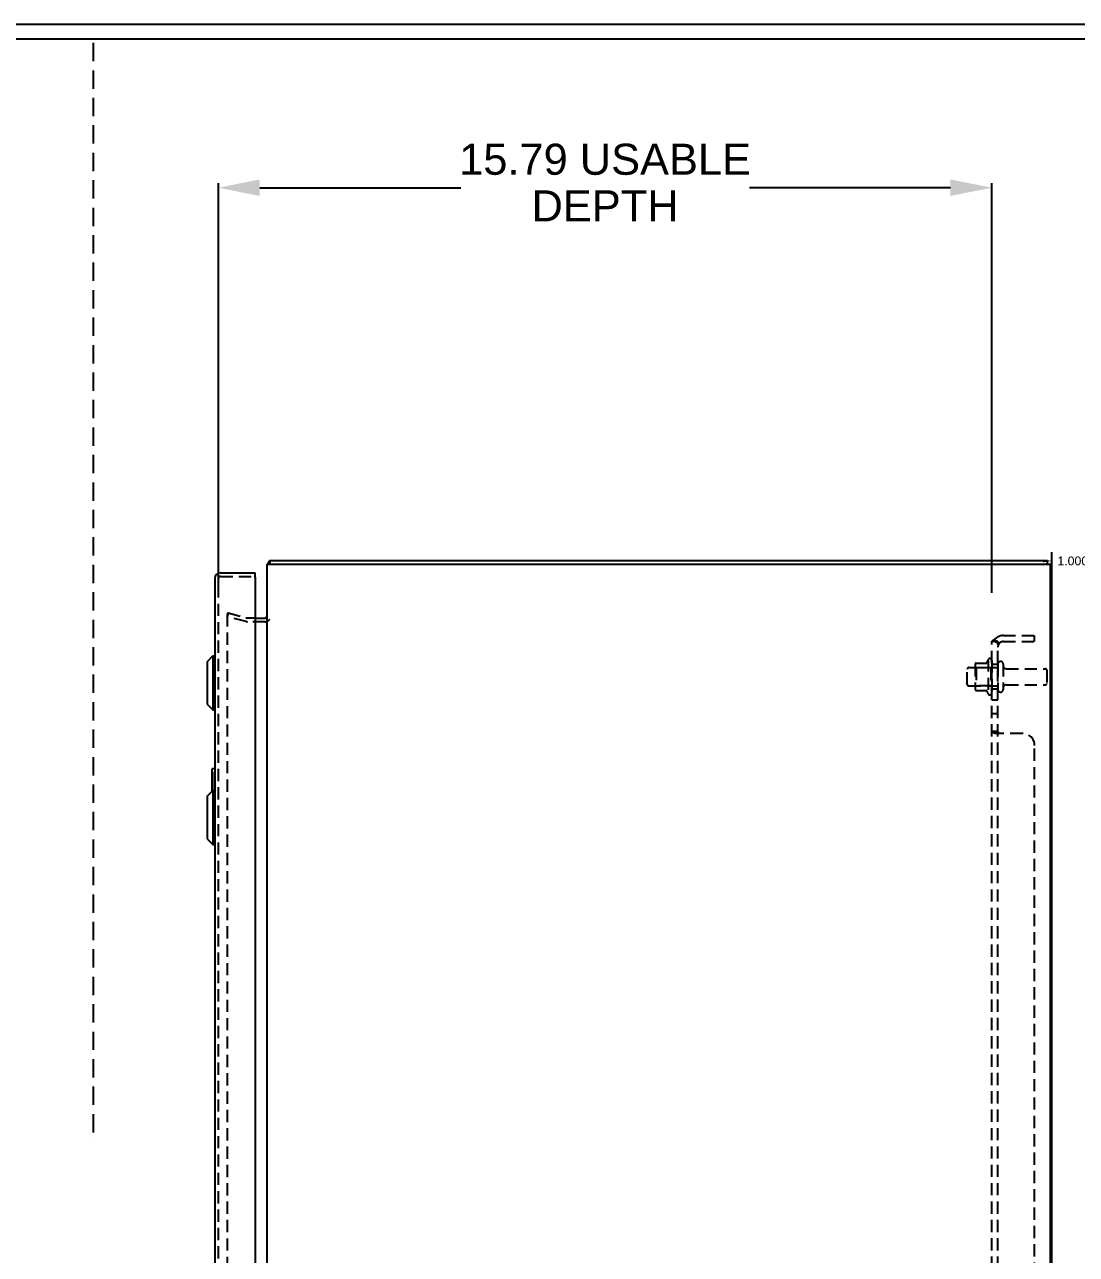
# Model space of a CAD drawing. Header units: inches. Extents: x 0 to 102, y 0 to 66.
# Drawn here: x 49.9 to 71.38, y 40.58 to 65.71 of the extents above; entities that cross this region are included whole.
import ezdxf
from ezdxf.enums import TextEntityAlignment as Align

# ---------------------------------------------------------------- set-up
doc = ezdxf.new("R2010")
doc.units = ezdxf.units.IN
doc.header["$MEASUREMENT"] = 0
doc.linetypes.add('HIDDEN', pattern=[0.375, 0.25, -0.125])
doc.linetypes.add('HIDDEN2', pattern=[0.1875, 0.125, -0.0625])
for name, color, linetype in [('DEFAULT_2', 8, 'HIDDEN'), ('DIMENSIONS', 7, 'Continuous'), ('DOOR_ASSEMBLY', 7, 'Continuous'), ('SUBPANEL', 7, 'Continuous')]:
    doc.layers.add(name, color=color, linetype=linetype)
doc.layers.add('MidPoint', color=210, linetype='HIDDEN2', plot=False)
doc.styles.add('Fields', font='simplex.shx', dxfattribs={"height": 0.185})
doc.styles.get("Standard").update_dxf_attribs({"font": 'arial.ttf'})
doc.dimstyles.new('DIMSTYLE_1', dxfattribs={"dimtxt": 0.634328, "dimasz": 0.845771, "dimexe": 0.09, "dimexo": 0.07, "dimgap": 0.0375, "dimtad": 0, "dimtih": 1, "dimtoh": 1, "dimzin": 4, "dimdsep": 46, "dimtxsty": 'Standard', "dimblk": '_FILLED', "dimblk1": '_FILLED', "dimblk2": '_FILLED', "dimcen": 0.09, "dimadec": 3, "dimazin": 1, "dimtfac": 1, "dimtdec": 3, "dimtofl": 0, "dimtmove": 0, "dimatfit": 3, "dimldrblk": '_FILLED', "dimfxl": 1, "dimtolj": 1, "dimtzin": 4, "dimarcsym": 0})
doc.dimstyles.get("Standard").update_dxf_attribs({"dimtxt": 0.18, "dimasz": 0.18, "dimexe": 0.18, "dimexo": 0.0625, "dimgap": 0.09, "dimtad": 0, "dimtih": 1, "dimtoh": 1, "dimdec": 4, "dimzin": 0, "dimdsep": 46, "dimtxsty": 'Standard', "dimcen": 0.09, "dimadec": 0, "dimazin": 0, "dimtfac": 1, "dimtdec": 4, "dimtofl": 0, "dimtmove": 0, "dimatfit": 3, "dimfxl": 1, "dimtolj": 1, "dimtzin": 0, "dimarcsym": 0})

# ---------------------------------------------------------------- blocks, each defined once
blk = doc.blocks.new('RG_Master_Ver_4_2_2')
at = {"color": 3}
blk.add_line((34.0276, 21.856), (0.25, 21.856), dxfattribs=at)
blk.add_lwpolyline([(0, -0.044), (34.25, -0.044), (34.25, 21.956), (0, 21.956)], close=True, dxfattribs=at)
at = {"layer": 'MidPoint'}
blk.add_line((17.1412, 21.831), (17.1412, 14.331), dxfattribs=at)
at = {"style": 'Fields'}
for tag, p in [('DESCRIPTION_3', (13.1158, 1.307)), ('DRN_3', (15.4724, 1.307)), ('CHK_3', (16.5293, 1.307)), ('APP_3', (17.5522, 1.307)), ('DATE_3', (18.8294, 1.307)), ('DRAWING_DESC', (32.2295, 1.2455)), ('CUSTOMER', (28.9966, 1.2135)), ('DESCRIPTION_2', (13.1158, 0.9513)), ('DRN_2', (15.4724, 0.9513)), ('CHK_2', (16.5293, 0.9513)), ('APP_2', (17.5522, 0.9513)), ('DATE_2', (18.8294, 0.9513)), ('SIZE', (30.7145, 0.8944)), ('DRAWING_#', (32.125, 0.8944)), ('REV', (33.5429, 0.8944)), ('DESCRIPTION_1', (13.1158, 0.5956)), ('DRN_1', (15.4724, 0.5956)), ('CHK_1', (16.5293, 0.5956)), ('APP_1', (17.5522, 0.5956)), ('DATE_1', (18.8294, 0.5956)), ('PROJECT_#', (28.9813, 0.5809)), ('DRN_BY', (30.875, 0.5245)), ('CHK_BY', (31.7615, 0.5245)), ('APP_BY', (32.75, 0.5245)), ('SCALE', (33.6518, 0.5245)), ('PROJECT_NAME', (29.021, 0.1759)), ('SHEETNUM', (32.7527, 0.1759)), ('TTL_SHTS', (33.5471, 0.1759))]:
    blk.add_attdef(tag, text='', height=0.125, dxfattribs=at).set_placement(p, align=Align.CENTER)
at = {"style": 'Fields', "flags": 9}
blk.add_attdef('WD_TB', (9.9529, 0.1939), '', height=0.0638, dxfattribs=at)
blk = doc.blocks.new('*D15')
at = {"color": 0, "lineweight": -2, "transparency": 16777216}
for p, q in [((70.875, 18.8125), (70.875, 54.93)), ((71.875, 18.8125), (71.875, 54.93)), ((70.695, 54.75), (70.515, 54.75)), ((72.055, 54.75), (72.235, 54.75))]:
    blk.add_line(p, q, dxfattribs=at)
at = {"color": 0, "transparency": 16777216}
for points in [[(70.695, 54.78), (70.695, 54.72), (70.875, 54.75)], [(72.055, 54.78), (72.055, 54.72), (71.875, 54.75)]]:
    blk.add_solid(points, dxfattribs=at)
at = {"layer": 'Defpoints', "color": 0, "transparency": 16777216}
for p in [(70.875, 54.75), (70.875, 18.75), (71.875, 18.75)]:
    blk.add_point(p, dxfattribs=at)
at = {"color": 0, "transparency": 16777216, "insert": (71.375, 54.75), "char_height": 0.18, "attachment_point": 5}
blk.add_mtext('\\A1;1.0000', dxfattribs=at)
blk = doc.blocks.new('_FILLED')
at = {"color": 0, "linetype": 'ByBlock'}
blk.add_solid([(0, 0), (-1, 0.2), (-1, -0.2)], dxfattribs=at)
blk = doc.blocks.new('*D17')
at = {"layer": 'Defpoints', "color": 0, "linetype": 'Continuous', "transparency": 16777216}
for p in [(53.857, 62.375), (53.857, 54.031), (69.65, 54.031)]:
    blk.add_point(p, dxfattribs=at)
at = {"layer": 'DIMENSIONS', "color": 0, "linetype": 'Continuous', "lineweight": -2, "transparency": 16777216}
for p, q in [((53.857, 54.101), (53.857, 62.465)), ((54.703, 62.375), (58.808, 62.375)), ((68.805, 62.375), (64.7, 62.375)), ((69.65, 54.101), (69.65, 62.465))]:
    blk.add_line(p, q, dxfattribs=at)
at = {"layer": 'DIMENSIONS', "color": 0, "linetype": 'Continuous', "lineweight": -2, "transparency": 16777216, "xscale": 0.8457711443000001, "yscale": 0.8457711443000001, "zscale": 0.8457711443000001, "rotation": 180}
blk.add_blockref('_FILLED', (53.857, 62.375), dxfattribs=at)
at = {"layer": 'DIMENSIONS', "color": 0, "linetype": 'Continuous', "lineweight": -2, "transparency": 16777216, "xscale": 0.8457711443000001, "yscale": 0.8457711443000001, "zscale": 0.8457711443000001}
blk.add_blockref('_FILLED', (69.65, 62.375), dxfattribs=at)
at = {"layer": 'DIMENSIONS', "color": 0, "linetype": 'Continuous', "transparency": 16777216, "insert": (61.754, 63.274), "char_height": 0.63433, "width": 5.95184, "attachment_point": 2, "line_spacing_factor": 0.9}
blk.add_mtext('\\A1;15.79 USABLE\\PDEPTH', dxfattribs=at)

msp = doc.modelspace()

# ---------------------------------------------------------------- linework, layer by layer
at = {"color": 3, "linetype": 'Continuous'}
for p, q in [((54.85048, 18.83386), (54.85048, 54.68386)), ((54.85048, 54.68386), (70.85048, 54.68386)), ((54.91348, 54.75886), (70.78748, 54.75886)), ((70.85048, 18.83386), (70.85048, 54.68386)), ((54.60748, 53.58386), (54.80848, 53.58386))]:
    msp.add_line(p, q, dxfattribs=at)
at = {"color": 7, "linetype": 'Continuous'}
for p, q in [((54.91348, 54.68386), (54.91348, 54.75886)), ((70.78748, 54.68386), (70.78748, 54.75886))]:
    msp.add_line(p, q, dxfattribs=at)
at = {"color": 3, "linetype": 'Continuous'}
for points in [[(54.88835, 54.72804), (54.88988, 54.72959), (54.89135, 54.73137), (54.89278, 54.73336), (54.89415, 54.73551), (54.89549, 54.73777), (54.89678, 54.74009), (54.89924, 54.74467)], [(54.89924, 54.74467), (54.90044, 54.74686), (54.90163, 54.74892), (54.90278, 54.75079), (54.90397, 54.75253), (54.90525, 54.75419), (54.90657, 54.75563), (54.90786, 54.75677), (54.90913, 54.75763), (54.91034, 54.75823), (54.91149, 54.75861), (54.91254, 54.7588), (54.91348, 54.75886)]]:
    msp.add_lwpolyline(points, dxfattribs=at)
for centre, radius, start, end in [((54.96748, 54.64186), 0.117, 132.556918, 158.957349), ((54.80848, 53.62586), 0.042, 270, 0)]:
    msp.add_arc(centre, radius, start, end, dxfattribs=at)
at = {"layer": 'DEFAULT_2', "color": 8, "linetype": 'HIDDEN'}
for p, q in [((54.05726, 53.68817), (54.03785, 53.61572)), ((54.03795, 53.66318), (54.03785, 53.66115)), ((54.03785, 53.66115), (54.03785, 19.85656)), ((54.42396, 53.51226), (54.03785, 53.61572)), ((54.05717, 53.68115), (54.0561, 53.68112)), ((54.05726, 53.68817), (54.44337, 53.58471)), ((54.60748, 53.58386), (54.44984, 53.58386)), ((54.80848, 53.50886), (54.44984, 53.50886)), ((69.15048, 52.22636), (69.15048, 52.54136)), ((69.18048, 52.57136), (69.77548, 52.57136)), ((69.31448, 52.63948), (69.31448, 52.12823)), ((69.33448, 52.56736), (69.31448, 52.58736)), ((69.32502, 52.66136), (69.55266, 52.66136)), ((69.33448, 52.56736), (69.33448, 52.20036)), ((69.63048, 52.56736), (69.33448, 52.56736)), ((69.58048, 52.73969), (69.58048, 52.02802)), ((69.63048, 52.56736), (69.65048, 52.58736)), ((69.63048, 52.56736), (69.63048, 52.20036)), ((69.65048, 52.71799), (69.65048, 52.04972)), ((69.77548, 52.64136), (69.77548, 52.12636)), ((69.88548, 52.64136), (69.88548, 52.12636)), ((69.94798, 52.54886), (70.74548, 52.54886)), ((70.77548, 52.51886), (70.77548, 52.24886)), ((69.18048, 52.19636), (69.77548, 52.19636)), ((69.33448, 52.20036), (69.31448, 52.18036)), ((69.32502, 52.10636), (69.55266, 52.10636)), ((69.63048, 52.20036), (69.33448, 52.20036)), ((69.63048, 52.20036), (69.65048, 52.18036)), ((69.94798, 52.21886), (70.74548, 52.21886))]:
    msp.add_line(p, q, dxfattribs=at)
for points in [[(54.0561, 53.68112), (54.05416, 53.68091), (54.05225, 53.68049), (54.05039, 53.67988), (54.0486, 53.67908), (54.04689, 53.67809), (54.0453, 53.67694), (54.04382, 53.67562), (54.04248, 53.67415), (54.04129, 53.67255), (54.04026, 53.67083), (54.0394, 53.66902), (54.03873, 53.66712), (54.03824, 53.66517), (54.03795, 53.66318)], [(54.0619, 53.68054), (54.05998, 53.68094), (54.05805, 53.68113), (54.05717, 53.68115)]]:
    msp.add_lwpolyline(points, dxfattribs=at)
for centre, radius, start, end in [((54.44984, 53.60886), 0.025, 255, 270), ((54.80848, 53.62586), 0.117, 270, 326.900175), ((54.44984, 53.60886), 0.1, 255, 270), ((69.18048, 52.54136), 0.03, 90, 180), ((69.45568, 52.63948), 0.1412, 174.791949, 180), ((69.32502, 52.65136), 0.01, 90, 174.80617), ((69.53395, 52.67136), 0.01, 270, 336.032072), ((70.18066, 52.38386), 0.69774, 149.336868, 156.032072), ((69.61212, 52.71799), 0.03836, 0, 145.550335), ((69.83048, 52.64136), 0.055, 0, 180), ((69.94798, 52.61136), 0.0625, 180, 270), ((70.74548, 52.51886), 0.03, 0, 90), ((69.18048, 52.22636), 0.03, 180, 270), ((69.45568, 52.12823), 0.1412, 180, 185.208051), ((69.32502, 52.11636), 0.01, 185.19383, 270), ((69.53395, 52.09636), 0.01, 23.967928, 90), ((70.18066, 52.38386), 0.69774, 203.967928, 210.663132), ((69.61212, 52.04972), 0.03836, 214.449665, 0), ((69.83048, 52.12636), 0.055, 180, 0), ((69.94798, 52.15636), 0.0625, 90, 180), ((70.74548, 52.24886), 0.03, 270, 0)]:
    msp.add_arc(centre, radius, start, end, dxfattribs=at)
at = {"layer": 'DOOR_ASSEMBLY', "color": 3, "linetype": 'Continuous'}
for p, q in [((53.78248, 54.39186), (53.78248, 19.12586)), ((53.89948, 54.50886), (54.60748, 54.50886)), ((54.60748, 54.41886), (54.60748, 19.09886))]:
    msp.add_line(p, q, dxfattribs=at)
at = {"layer": 'DOOR_ASSEMBLY', "color": 8, "linetype": 'HIDDEN'}
for p, q in [((53.85748, 19.12586), (53.85748, 54.39186)), ((53.89948, 54.43386), (54.59248, 54.43386))]:
    msp.add_line(p, q, dxfattribs=at)
at = {"layer": 'DOOR_ASSEMBLY', "color": 7, "linetype": 'Continuous'}
for p, q in [((54.60748, 54.43386), (54.59248, 54.43386)), ((54.60748, 54.43386), (54.60748, 54.50886)), ((53.625, 52.69193), (53.74311, 52.81004)), ((53.74311, 52.81004), (53.74311, 51.70767)), ((53.74311, 52.81004), (53.78248, 52.81004)), ((53.625, 52.69192), (53.625, 51.82579)), ((53.625, 51.82578), (53.74311, 51.70767)), ((53.74311, 51.70767), (53.78248, 51.70767)), ((53.73748, 50.50886), (53.78248, 50.50886)), ((53.72248, 50.49386), (53.72248, 50.03941)), ((53.76915, 50.40886), (53.76915, 50.06004)), ((53.625, 49.94193), (53.74311, 50.06004)), ((53.74311, 50.06004), (53.74311, 48.95768)), ((53.74311, 50.06004), (53.78248, 50.06004)), ((53.625, 49.94193), (53.625, 49.07579)), ((53.625, 49.07579), (53.74311, 48.95768)), ((53.74311, 48.95768), (53.78248, 48.95768))]:
    msp.add_line(p, q, dxfattribs=at)
msp.add_lwpolyline([(53.76748, 50.44503), (53.76796, 50.43934), (53.76837, 50.43349), (53.7687, 50.4275), (53.76895, 50.42138), (53.76909, 50.41516), (53.76915, 50.40886)], dxfattribs=at)
at = {"layer": 'DOOR_ASSEMBLY', "color": 3, "linetype": 'Continuous'}
for centre, radius, start, end in [((53.89948, 54.39186), 0.117, 90, 180), ((54.59248, 54.41886), 0.015, 0, 90)]:
    msp.add_arc(centre, radius, start, end, dxfattribs=at)
at = {"layer": 'DOOR_ASSEMBLY', "color": 8, "linetype": 'HIDDEN'}
msp.add_arc((53.89948, 54.39186), 0.042, 90, 180, dxfattribs=at)
at = {"layer": 'DOOR_ASSEMBLY', "color": 7, "linetype": 'Continuous'}
for centre, start, end in [((53.73748, 50.49386), 90, 180), ((53.76748, 50.49386), 0, 90)]:
    msp.add_arc(centre, 0.015, start, end, dxfattribs=at)
at = {"layer": 'SUBPANEL', "color": 8, "linetype": 'HIDDEN'}
for p, q in [((69.65048, 20.41511), (69.65048, 53.10261)), ((69.77548, 53.10261), (69.65048, 53.10261)), ((69.70443, 53.14115), (69.80098, 53.06175)), ((69.72608, 53.10088), (69.72733, 53.10059)), ((69.72733, 53.10059), (69.72861, 53.10028)), ((69.72861, 53.10028), (69.72992, 53.09996)), ((69.72992, 53.09996), (69.73125, 53.09962)), ((69.73125, 53.09962), (69.73261, 53.09926)), ((69.73261, 53.09926), (69.73398, 53.09888)), ((69.73609, 53.09828), (69.73753, 53.09786)), ((69.73753, 53.09786), (69.73899, 53.09741)), ((69.73899, 53.09741), (69.74048, 53.09695)), ((69.74048, 53.09695), (69.742, 53.09646)), ((69.742, 53.09646), (69.74354, 53.09595)), ((69.74354, 53.09595), (69.74511, 53.09542)), ((69.74511, 53.09542), (69.74672, 53.09486)), ((69.74672, 53.09486), (69.74836, 53.09427)), ((69.76183, 53.08886), (69.76334, 53.08818)), ((69.76334, 53.08818), (69.76479, 53.08751)), ((69.77548, 20.41511), (69.77548, 53.10261)), ((69.88748, 53.22761), (70.52548, 53.22761)), ((69.88748, 53.10261), (70.52548, 53.10261)), ((70.52548, 53.10261), (70.52548, 53.22761)), ((69.77548, 52.63386), (69.65048, 52.63386)), ((69.77548, 52.13386), (69.65048, 52.13386)), ((69.77548, 51.90564), (69.65048, 51.90564)), ((69.77548, 51.62464), (69.65048, 51.62464)), ((69.77548, 51.26295), (69.65048, 51.26295)), ((70.27548, 51.22761), (69.70443, 51.22761)), ((69.801, 51.23517), (69.80048, 51.23657)), ((69.80152, 51.23229), (69.80134, 51.23375)), ((70.52548, 22.54011), (70.52548, 50.97761))]:
    msp.add_line(p, q, dxfattribs=at)
for points in [[(69.67284, 53.12272), (69.66969, 53.1213), (69.66674, 53.1199), (69.66393, 53.11847), (69.66123, 53.11695), (69.65873, 53.11535), (69.65648, 53.11365), (69.65458, 53.11189), (69.6531, 53.11017), (69.652, 53.10847), (69.65124, 53.10683), (69.65078, 53.10528), (69.65054, 53.10387), (69.65048, 53.10261)], [(69.70443, 53.14115), (69.70267, 53.1392), (69.70059, 53.13731), (69.69821, 53.13545), (69.69553, 53.13365), (69.6926, 53.13191), (69.68946, 53.13023), (69.68617, 53.12862), (69.6828, 53.12707), (69.67944, 53.12559), (69.67284, 53.12272)], [(69.71917, 53.10261), (69.71863, 53.10261), (69.71813, 53.10261), (69.71765, 53.10262), (69.71719, 53.10263), (69.71678, 53.10265), (69.71642, 53.10266), (69.71611, 53.10268), (69.71588, 53.10269), (69.71575, 53.1027), (69.71571, 53.1027)], [(69.71571, 53.1027), (69.71577, 53.1027), (69.71592, 53.10268), (69.71614, 53.10266), (69.71644, 53.10263), (69.71679, 53.10258), (69.7172, 53.10253), (69.71764, 53.10247), (69.71811, 53.1024), (69.71861, 53.10233), (69.71912, 53.10224), (69.71966, 53.10215), (69.7202, 53.10206), (69.72076, 53.10196), (69.72132, 53.10186), (69.7219, 53.10175), (69.72248, 53.10164), (69.72306, 53.10152), (69.72366, 53.1014), (69.72425, 53.10128), (69.72486, 53.10115), (69.72547, 53.10101), (69.72608, 53.10088)], [(69.73398, 53.09888), (69.73538, 53.09848), (69.73609, 53.09828)], [(69.74836, 53.09427), (69.75004, 53.09366), (69.75089, 53.09334), (69.75175, 53.09301), (69.75261, 53.09268), (69.75348, 53.09235), (69.75435, 53.092), (69.75521, 53.09166), (69.75608, 53.09131), (69.75693, 53.09095), (69.75778, 53.0906), (69.75862, 53.09025), (69.75945, 53.0899), (69.76026, 53.08955), (69.76105, 53.0892), (69.76183, 53.08886)], [(69.76479, 53.08751), (69.7662, 53.08684), (69.76689, 53.08651), (69.76757, 53.08619), (69.76824, 53.08586), (69.7689, 53.08553), (69.76956, 53.0852), (69.7702, 53.08488), (69.77084, 53.08455), (69.77146, 53.08423), (69.77207, 53.0839), (69.77268, 53.08358), (69.77327, 53.08326), (69.77385, 53.08295), (69.77443, 53.08263), (69.77499, 53.08232), (69.77553, 53.08201), (69.77607, 53.0817), (69.77659, 53.0814), (69.77709, 53.08111), (69.77757, 53.08082), (69.77801, 53.08055), (69.77842, 53.0803), (69.77878, 53.08007), (69.77908, 53.07988), (69.77931, 53.07973), (69.77946, 53.07963)], [(69.79015, 53.07879), (69.78834, 53.08076), (69.7865, 53.08281), (69.7847, 53.08488), (69.78294, 53.08702), (69.78122, 53.08926), (69.77965, 53.09151), (69.77832, 53.09366), (69.77725, 53.09573), (69.77643, 53.09768), (69.77588, 53.09948), (69.77557, 53.10112), (69.77548, 53.10261)], [(69.77946, 53.07963), (69.77952, 53.07959), (69.7795, 53.0796), (69.77941, 53.07967), (69.77925, 53.07978), (69.77904, 53.07993), (69.77879, 53.08012), (69.77849, 53.08034), (69.77817, 53.08059), (69.77782, 53.08085), (69.77745, 53.08114), (69.77706, 53.08145), (69.77665, 53.08177), (69.77623, 53.0821), (69.7758, 53.08245)], [(69.80098, 53.06175), (69.80134, 53.06234), (69.80152, 53.06302), (69.80152, 53.06376), (69.80134, 53.06459), (69.801, 53.06551), (69.80048, 53.06654), (69.79976, 53.06769), (69.79884, 53.06897), (69.79769, 53.07043), (69.79637, 53.07199), (69.79501, 53.07353), (69.79354, 53.07514), (69.79015, 53.07879)], [(69.65078, 51.26047), (69.65054, 51.26179), (69.65048, 51.26295)], [(69.65648, 51.25238), (69.65458, 51.25412), (69.6531, 51.25581), (69.652, 51.25745), (69.65124, 51.25901), (69.65078, 51.26047), (69.65054, 51.26179), (69.65048, 51.26295)], [(69.65873, 51.25066), (69.65648, 51.25238), (69.65458, 51.25412), (69.6531, 51.25581)], [(69.77588, 51.26042), (69.77557, 51.26171), (69.77548, 51.26295)], [(69.78122, 51.25361), (69.77965, 51.25498), (69.77832, 51.25635), (69.77725, 51.25772), (69.77643, 51.25908), (69.77588, 51.26042), (69.77557, 51.26171), (69.77548, 51.26295)], [(69.78294, 51.25226), (69.78122, 51.25361), (69.77965, 51.25498), (69.77832, 51.25635)], [(69.66969, 51.24462), (69.66674, 51.24604), (69.66393, 51.24749), (69.66123, 51.24904), (69.65874, 51.25066)], [(69.67611, 51.24179), (69.67284, 51.2432), (69.66969, 51.24462)], [(69.70443, 51.22761), (69.70267, 51.22901), (69.70059, 51.23043), (69.69821, 51.23185), (69.69553, 51.23329), (69.6926, 51.23472), (69.68946, 51.23615), (69.68617, 51.23758), (69.67611, 51.24179)], [(69.69821, 51.23185), (69.69553, 51.23329), (69.6926, 51.23472), (69.68947, 51.23615)], [(69.7865, 51.24973), (69.7847, 51.25098), (69.78294, 51.25226)], [(69.79884, 51.23939), (69.79769, 51.24083), (69.79637, 51.24222), (69.79501, 51.24348), (69.79354, 51.2447), (69.7919, 51.24596), (69.79015, 51.24722), (69.78834, 51.24848), (69.7865, 51.24973)], [(69.80098, 51.22761), (69.80134, 51.22923), (69.80152, 51.23079), (69.80152, 51.23229), (69.80134, 51.23375), (69.801, 51.23517), (69.80048, 51.23658), (69.79976, 51.23798), (69.79884, 51.23939), (69.79769, 51.24083), (69.79637, 51.24222), (69.79501, 51.24348)], [(69.80098, 51.22761), (69.80134, 51.22923), (69.80152, 51.23079)]]:
    msp.add_lwpolyline(points, dxfattribs=at)
for centre, radius, start, end in [((69.88748, 52.99061), 0.237, 90, 180), ((69.88748, 52.99061), 0.112, 90, 180), ((70.27548, 50.97761), 0.25, 0, 90)]:
    msp.add_arc(centre, radius, start, end, dxfattribs=at)

# ---------------------------------------------------------------- block references
at = {"xscale": 2.992700729927007, "yscale": 2.992700729927007, "zscale": 2.992700729927007}
msp.add_blockref('RG_Master_Ver_4_2_2', (0, 0), dxfattribs=at)

# ---------------------------------------------------------------- dimensions: what is measured, and where the dimension line sits
dim = msp.add_linear_dim(base=(70.875, 54.75), p1=(71.875, 18.75), p2=(70.875, 18.75), dimstyle='Standard')
dim.commit()
dim.dimension.update_dxf_attribs({"geometry": '*D15', "text_midpoint": (71.375, 54.75)})
at = {"layer": 'DIMENSIONS', "color": 2, "linetype": 'Continuous'}
dim = msp.add_linear_dim(base=(53.85748, 62.375), p1=(69.65048, 54.0309), p2=(53.85748, 54.0309), angle=180, text='<> USABLE\\PDEPTH', dimstyle='DIMSTYLE_1', dxfattribs=at)
dim.commit()
dim.dimension.update_dxf_attribs({"geometry": '*D17', "text_midpoint": (61.75398, 62.375), "dimtype": 160})

doc.saveas('drawing.dxf')
